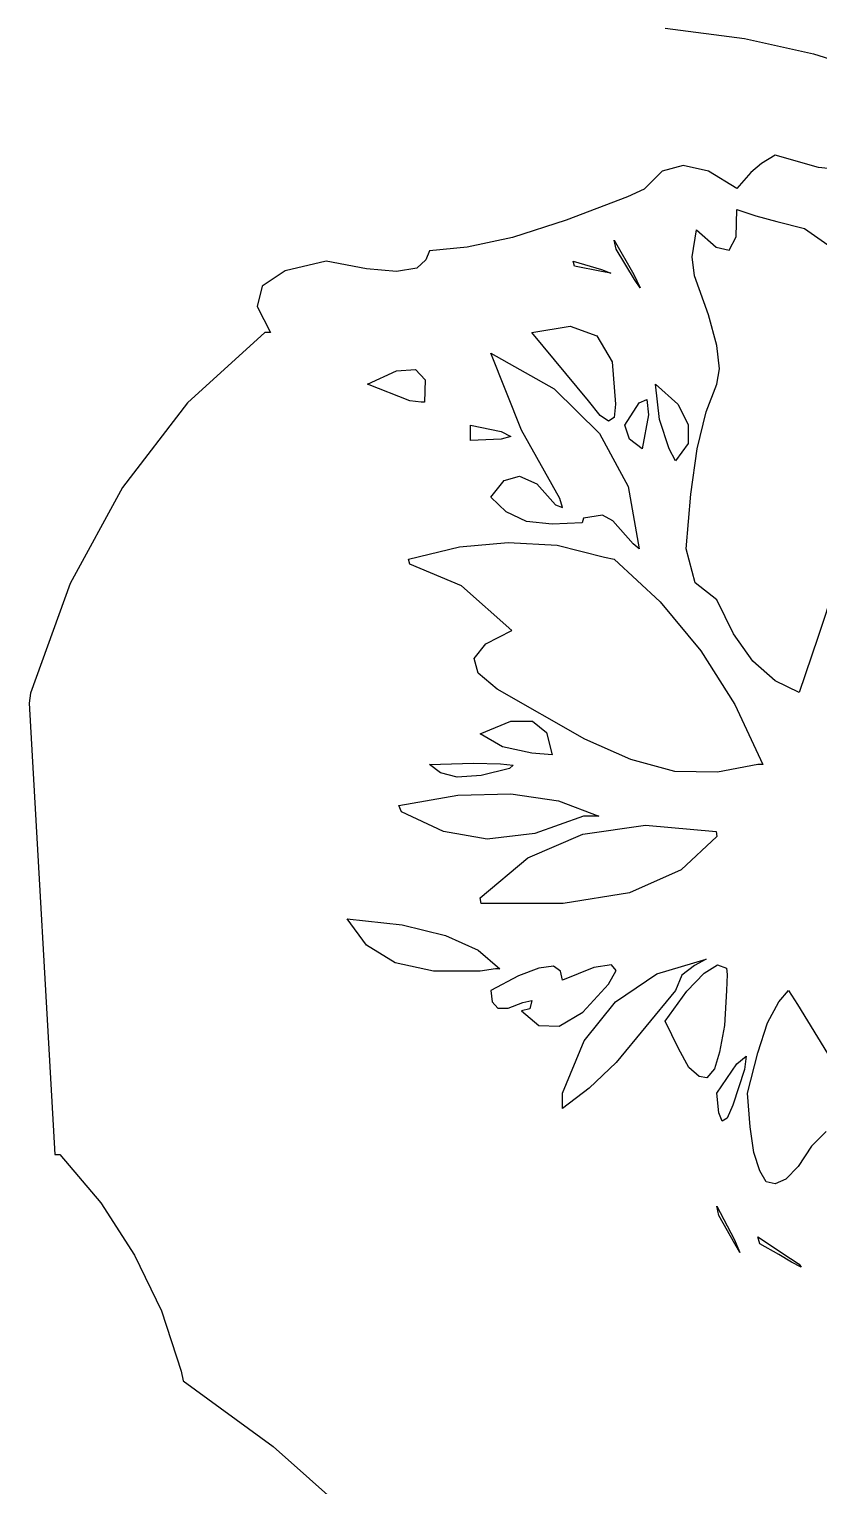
# Model space of a CAD drawing. Extents: x 6.49 to 9.56, y 0.17 to 5.52.
# Drawn here: x 6.485 to 7.618, y 1.288 to 3.375 of the extents above; entities that cross this region are included whole.
import ezdxf

# ---------------------------------------------------------------- set-up
doc = ezdxf.new("R2010")
doc.units = 0
doc.layers.get('0').update_dxf_attribs({"linetype": 'CONTINUOUS'})

msp = doc.modelspace()

# ---------------------------------------------------------------- linework, layer by layer
for p, q in [((7.3974, 3.3766), (7.5114, 3.3616)), ((7.5114, 3.3616), (7.6104, 3.3396)), ((7.6104, 3.3396), (7.6954, 3.3126)), ((7.5554, 3.1946), (7.5354, 3.1826)), ((7.6174, 3.1766), (7.5554, 3.1946)), ((7.4234, 3.1796), (7.3934, 3.1716)), ((7.4594, 3.1716), (7.4234, 3.1796)), ((7.5354, 3.1826), (7.5204, 3.1696)), ((7.6704, 3.1716), (7.6174, 3.1766)), ((7.3934, 3.1716), (7.3674, 3.1456)), ((7.5004, 3.1466), (7.4594, 3.1716)), ((7.5204, 3.1696), (7.5004, 3.1466)), ((7.3434, 3.1346), (7.2554, 3.1016)), ((7.3674, 3.1456), (7.3434, 3.1346)), ((7.4994, 3.0776), (7.5004, 3.1166)), ((7.5004, 3.1166), (7.5274, 3.1076)), ((7.2554, 3.1016), (7.1784, 3.0766)), ((7.5274, 3.1076), (7.5574, 3.0996)), ((7.5574, 3.0996), (7.5974, 3.0896)), ((7.5974, 3.0896), (7.6354, 3.0626)), ((7.1784, 3.0766), (7.1134, 3.0626)), ((7.3244, 3.0726), (7.3524, 3.0236)), ((7.3274, 3.0596), (7.3244, 3.0726)), ((7.4364, 3.0486), (7.4424, 3.0876)), ((7.4424, 3.0876), (7.4704, 3.0626)), ((7.4894, 3.0586), (7.4994, 3.0776)), ((7.0594, 3.0576), (7.0544, 3.0446)), ((7.1134, 3.0626), (7.0594, 3.0576)), ((7.3534, 3.0166), (7.3274, 3.0596)), ((7.4394, 3.0216), (7.4364, 3.0486)), ((7.4704, 3.0626), (7.4894, 3.0586)), ((6.8524, 3.0286), (6.8194, 3.0066)), ((6.9114, 3.0426), (6.8524, 3.0286)), ((6.9694, 3.0316), (6.9114, 3.0426)), ((7.0124, 3.0276), (6.9694, 3.0316)), ((7.0414, 3.0326), (7.0124, 3.0276)), ((7.0544, 3.0446), (7.0414, 3.0326)), ((7.2674, 3.0356), (7.2654, 3.0426)), ((7.2654, 3.0426), (7.3064, 3.0306)), ((7.3064, 3.0276), (7.2674, 3.0356)), ((7.3064, 3.0306), (7.3194, 3.0256)), ((7.3194, 3.0256), (7.3064, 3.0276)), ((6.8194, 3.0066), (6.8124, 2.9776)), ((7.3524, 3.0236), (7.3614, 3.0046)), ((7.3614, 3.0046), (7.3534, 3.0166)), ((7.4594, 2.9656), (7.4394, 3.0216)), ((6.8124, 2.9776), (6.8314, 2.9406)), ((7.4714, 2.9216), (7.4594, 2.9656)), ((7.2064, 2.9406), (7.2614, 2.9496)), ((7.2614, 2.9496), (7.2994, 2.9356)), ((6.8234, 2.9406), (6.7124, 2.8396)), ((6.8314, 2.9406), (6.8234, 2.9406)), ((7.2874, 2.8426), (7.2064, 2.9406)), ((7.2994, 2.9356), (7.3214, 2.8986)), ((7.1914, 2.8006), (7.1474, 2.9106)), ((7.1474, 2.9106), (7.2384, 2.8596)), ((7.4754, 2.8886), (7.4714, 2.9216)), ((6.9704, 2.8666), (7.0124, 2.8856)), ((7.0124, 2.8856), (7.0394, 2.8876)), ((7.0394, 2.8876), (7.0534, 2.8726)), ((7.3214, 2.8986), (7.3264, 2.8376)), ((7.4714, 2.8666), (7.4754, 2.8886)), ((7.0314, 2.8426), (6.9704, 2.8666)), ((7.0534, 2.8726), (7.0524, 2.8406)), ((7.2384, 2.8596), (7.3034, 2.7956)), ((7.3894, 2.8156), (7.3834, 2.8666)), ((7.3834, 2.8666), (7.4154, 2.8376)), ((7.4564, 2.8266), (7.4714, 2.8666)), ((6.7124, 2.8396), (6.6194, 2.7186)), ((7.0474, 2.8406), (7.0314, 2.8426)), ((7.0524, 2.8406), (7.0474, 2.8406)), ((7.3044, 2.8216), (7.2874, 2.8426)), ((7.3394, 2.8076), (7.3604, 2.8396)), ((7.3604, 2.8396), (7.3714, 2.8446)), ((7.3714, 2.8446), (7.3734, 2.8226)), ((7.3164, 2.8136), (7.3044, 2.8216)), ((7.3244, 2.8186), (7.3164, 2.8136)), ((7.3264, 2.8376), (7.3244, 2.8186)), ((7.3734, 2.8226), (7.3644, 2.7736)), ((7.4154, 2.8376), (7.4304, 2.8086)), ((7.4434, 2.7736), (7.4564, 2.8266)), ((7.1184, 2.8076), (7.1624, 2.7986)), ((7.1184, 2.7856), (7.1184, 2.8076)), ((7.1624, 2.7986), (7.1764, 2.7916)), ((7.2464, 2.7026), (7.1914, 2.8006)), ((7.3464, 2.7876), (7.3394, 2.8076)), ((7.4034, 2.7736), (7.3894, 2.8156)), ((7.4304, 2.8086), (7.4304, 2.7816)), ((7.1624, 2.7876), (7.1184, 2.7856)), ((7.1764, 2.7916), (7.1624, 2.7876)), ((7.3034, 2.7956), (7.3444, 2.7196)), ((7.3644, 2.7736), (7.3464, 2.7876)), ((7.4304, 2.7816), (7.4124, 2.7566)), ((7.4124, 2.7566), (7.4034, 2.7736)), ((7.4344, 2.7086), (7.4434, 2.7736)), ((7.1664, 2.7286), (7.1884, 2.7346)), ((7.1884, 2.7346), (7.2134, 2.7236)), ((6.6194, 2.7186), (6.5444, 2.5806)), ((7.1474, 2.7046), (7.1664, 2.7286)), ((7.2134, 2.7236), (7.2404, 2.6936)), ((7.3444, 2.7196), (7.3604, 2.6306)), ((7.1694, 2.6836), (7.1474, 2.7046)), ((7.2404, 2.6936), (7.2504, 2.6896)), ((7.2504, 2.6896), (7.2464, 2.7026)), ((7.4274, 2.6306), (7.4344, 2.7086)), ((7.1984, 2.6696), (7.1694, 2.6836)), ((7.2804, 2.6746), (7.2784, 2.6676)), ((7.3074, 2.6786), (7.2804, 2.6746)), ((7.3224, 2.6706), (7.3074, 2.6786)), ((7.2354, 2.6656), (7.1984, 2.6696)), ((7.2784, 2.6676), (7.2354, 2.6656)), ((7.3514, 2.6376), (7.3224, 2.6706)), ((7.0294, 2.6156), (7.1024, 2.6336)), ((7.1024, 2.6336), (7.1724, 2.6396)), ((7.1724, 2.6396), (7.2424, 2.6356)), ((7.2424, 2.6356), (7.3104, 2.6186)), ((7.3604, 2.6306), (7.3514, 2.6376)), ((7.4404, 2.5816), (7.4274, 2.6306)), ((7.0314, 2.6086), (7.0294, 2.6156)), ((7.3104, 2.6186), (7.3244, 2.6156)), ((7.3244, 2.6156), (7.3904, 2.5546)), ((7.1054, 2.5776), (7.0314, 2.6086)), ((6.5444, 2.5806), (6.4874, 2.4236)), ((7.1774, 2.5136), (7.1054, 2.5776)), ((7.4714, 2.5576), (7.4404, 2.5816)), ((7.6414, 2.5786), (7.6164, 2.5036)), ((7.3904, 2.5546), (7.4484, 2.4846)), ((7.4954, 2.5086), (7.4714, 2.5576)), ((7.1404, 2.4946), (7.1774, 2.5136)), ((7.5234, 2.4696), (7.4954, 2.5086)), ((7.1234, 2.4736), (7.1404, 2.4946)), ((7.4484, 2.4846), (7.4974, 2.4076)), ((7.6164, 2.5036), (7.5894, 2.4246)), ((7.1294, 2.4526), (7.1234, 2.4736)), ((7.5554, 2.4416), (7.5234, 2.4696)), ((7.1564, 2.4296), (7.1294, 2.4526)), ((6.4874, 2.4236), (6.4854, 2.4096)), ((7.2824, 2.3576), (7.1564, 2.4296)), ((7.5894, 2.4246), (7.5554, 2.4416)), ((6.4854, 2.4096), (6.5224, 1.7626)), ((7.4974, 2.4076), (7.5374, 2.3216)), ((7.1324, 2.3656), (7.1764, 2.3836)), ((7.1764, 2.3836), (7.2074, 2.3836)), ((7.2074, 2.3836), (7.2274, 2.3676)), ((7.1644, 2.3466), (7.1324, 2.3656)), ((7.2274, 2.3676), (7.2354, 2.3356)), ((7.2064, 2.3376), (7.1644, 2.3466)), ((7.2354, 2.3356), (7.2064, 2.3376)), ((7.3484, 2.3286), (7.2824, 2.3576)), ((7.0594, 2.3216), (7.1224, 2.3236)), ((7.0754, 2.3096), (7.0594, 2.3216)), ((7.1224, 2.3236), (7.1614, 2.3226)), ((7.1614, 2.3226), (7.1794, 2.3206)), ((7.1794, 2.3206), (7.1744, 2.3156)), ((7.4114, 2.3116), (7.3484, 2.3286)), ((7.5304, 2.3216), (7.4724, 2.3106)), ((7.5374, 2.3216), (7.5304, 2.3216)), ((7.0994, 2.3036), (7.0754, 2.3096)), ((7.1334, 2.3056), (7.0994, 2.3036)), ((7.1744, 2.3156), (7.1334, 2.3056)), ((7.4724, 2.3106), (7.4114, 2.3116)), ((7.0154, 2.2626), (7.1004, 2.2776)), ((7.1004, 2.2776), (7.1764, 2.2796)), ((7.1764, 2.2796), (7.2444, 2.2696)), ((7.0194, 2.2536), (7.0154, 2.2626)), ((7.2444, 2.2696), (7.3024, 2.2476)), ((7.0794, 2.2256), (7.0194, 2.2536)), ((7.2804, 2.2476), (7.2104, 2.2226)), ((7.2794, 2.2216), (7.3694, 2.2346)), ((7.3024, 2.2476), (7.2804, 2.2476)), ((7.3694, 2.2346), (7.4704, 2.2256)), ((7.1424, 2.2146), (7.0794, 2.2256)), ((7.2104, 2.2226), (7.1424, 2.2146)), ((7.2004, 2.1876), (7.2794, 2.2216)), ((7.4714, 2.2186), (7.4204, 2.1706)), ((7.4704, 2.2256), (7.4714, 2.2186)), ((7.1324, 2.1306), (7.2004, 2.1876)), ((7.4204, 2.1706), (7.3464, 2.1376)), ((7.1334, 2.1226), (7.1324, 2.1306)), ((7.3464, 2.1376), (7.2514, 2.1226)), ((7.2514, 2.1226), (7.1334, 2.1226)), ((6.9694, 2.0626), (6.9414, 2.1006)), ((6.9414, 2.1006), (7.0204, 2.0916)), ((7.0204, 2.0916), (7.0824, 2.0766)), ((7.0824, 2.0766), (7.1294, 2.0556)), ((7.0104, 2.0376), (6.9694, 2.0626)), ((7.1294, 2.0556), (7.1604, 2.0286)), ((7.0654, 2.0256), (7.0104, 2.0376)), ((7.1324, 2.0256), (7.0654, 2.0256)), ((7.1544, 2.0286), (7.1324, 2.0256)), ((7.1604, 2.0286), (7.1544, 2.0286)), ((7.2164, 2.0296), (7.1874, 2.0186)), ((7.2374, 2.0326), (7.2164, 2.0296)), ((7.2474, 2.0256), (7.2374, 2.0326)), ((7.2504, 2.0126), (7.2474, 2.0256)), ((7.2954, 2.0306), (7.2504, 2.0126)), ((7.3204, 2.0346), (7.2954, 2.0306)), ((7.3164, 2.0066), (7.3274, 2.0266)), ((7.3274, 2.0266), (7.3204, 2.0346)), ((7.3854, 2.0216), (7.4564, 2.0426)), ((7.4394, 2.0336), (7.4214, 2.0196)), ((7.4564, 2.0426), (7.4394, 2.0336)), ((7.4534, 2.0226), (7.4724, 2.0346)), ((7.4724, 2.0346), (7.4854, 2.0296)), ((7.4854, 2.0296), (7.4864, 2.0206)), ((7.1874, 2.0186), (7.1474, 1.9976)), ((7.2794, 1.9666), (7.3164, 2.0066)), ((7.3264, 1.9816), (7.3854, 2.0216)), ((7.4214, 2.0196), (7.4124, 1.9976)), ((7.4284, 1.9966), (7.4534, 2.0226)), ((7.4864, 2.0206), (7.4854, 1.9976)), ((7.1474, 1.9976), (7.1494, 1.9816)), ((7.1934, 1.9806), (7.2064, 1.9836)), ((7.2064, 1.9836), (7.2034, 1.9716)), ((7.4124, 1.9976), (7.3274, 1.8946)), ((7.3974, 1.9536), (7.4284, 1.9966)), ((7.4854, 1.9976), (7.4824, 1.9476)), ((7.5604, 1.9816), (7.5744, 1.9976)), ((7.5744, 1.9976), (7.5874, 1.9776)), ((7.1494, 1.9816), (7.1574, 1.9726)), ((7.1574, 1.9726), (7.1724, 1.9726)), ((7.1724, 1.9726), (7.1934, 1.9806)), ((7.2034, 1.9716), (7.1914, 1.9686)), ((7.1914, 1.9686), (7.2164, 1.9476)), ((7.2454, 1.9466), (7.2794, 1.9666)), ((7.2814, 1.9256), (7.3264, 1.9816)), ((7.5444, 1.9516), (7.5604, 1.9816)), ((7.5874, 1.9776), (7.6304, 1.9076)), ((7.2164, 1.9476), (7.2454, 1.9466)), ((7.4164, 1.9146), (7.3974, 1.9536)), ((7.4824, 1.9476), (7.4754, 1.9096)), ((7.5304, 1.9086), (7.5444, 1.9516)), ((7.2504, 1.8506), (7.2814, 1.9256)), ((7.4314, 1.8876), (7.4164, 1.9146)), ((7.4754, 1.9096), (7.4684, 1.8856)), ((7.5004, 1.8926), (7.5134, 1.9036)), ((7.5134, 1.9036), (7.5114, 1.8846)), ((7.5154, 1.8506), (7.5304, 1.9086)), ((7.3274, 1.8946), (7.2884, 1.8576)), ((7.4464, 1.8746), (7.4314, 1.8876)), ((7.4684, 1.8856), (7.4574, 1.8726)), ((7.4714, 1.8506), (7.5004, 1.8926)), ((7.5114, 1.8846), (7.4944, 1.8336)), ((7.2884, 1.8576), (7.2504, 1.8286)), ((7.4574, 1.8726), (7.4464, 1.8746)), ((7.2504, 1.8286), (7.2504, 1.8506)), ((7.4744, 1.8226), (7.4714, 1.8506)), ((7.5194, 1.8026), (7.5154, 1.8506)), ((7.4794, 1.8106), (7.4744, 1.8226)), ((7.4944, 1.8336), (7.4864, 1.8146)), ((7.4864, 1.8146), (7.4794, 1.8106)), ((7.5244, 1.7656), (7.5194, 1.8026)), ((7.6284, 1.7956), (7.6074, 1.7746)), ((7.6074, 1.7746), (7.5884, 1.7456)), ((6.5224, 1.7626), (6.5294, 1.7626)), ((6.5294, 1.7626), (6.5884, 1.6936)), ((7.5334, 1.7396), (7.5244, 1.7656)), ((7.5424, 1.7236), (7.5334, 1.7396)), ((7.5884, 1.7456), (7.5704, 1.7276)), ((7.5554, 1.7206), (7.5424, 1.7236)), ((7.5704, 1.7276), (7.5554, 1.7206)), ((6.5884, 1.6936), (6.6364, 1.6186)), ((7.4714, 1.6886), (7.4964, 1.6416)), ((7.4744, 1.6756), (7.4714, 1.6886)), ((7.4974, 1.6346), (7.4744, 1.6756)), ((7.4964, 1.6416), (7.5044, 1.6226)), ((7.5044, 1.6226), (7.4974, 1.6346)), ((7.5334, 1.6346), (7.5304, 1.6446)), ((7.5304, 1.6446), (7.5774, 1.6136)), ((7.5604, 1.6196), (7.5334, 1.6346)), ((6.6364, 1.6186), (6.6754, 1.5386)), ((7.5784, 1.6086), (7.5604, 1.6196)), ((7.5774, 1.6136), (7.5894, 1.6056)), ((7.5924, 1.6016), (7.5784, 1.6086)), ((7.5894, 1.6056), (7.5924, 1.6016)), ((6.6754, 1.5386), (6.7034, 1.4526)), ((6.7034, 1.4526), (6.7064, 1.4386)), ((6.7064, 1.4386), (6.8354, 1.3446)), ((6.8354, 1.3446), (6.9394, 1.2516))]:
    msp.add_line(p, q)

doc.saveas('drawing.dxf')
